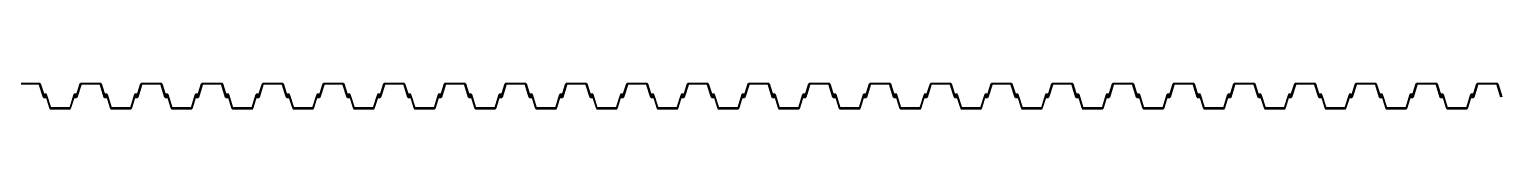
# Model space of a CAD drawing. Header units: millimetres. Extents: x -383953 to 676589, y -101685 to 196247.
# Drawn here: x 32394 to 51774, y 34960 to 35300 of the extents above; entities that cross this region are included whole.
import ezdxf

# ---------------------------------------------------------------- set-up
doc = ezdxf.new("R2010")
doc.units = ezdxf.units.MM
doc.layers.add('SHEET Pile', color=2, linetype='Continuous')

msp = doc.modelspace()

# ---------------------------------------------------------------- linework, layer by layer
at = {"layer": 'SHEET Pile'}
for points in [[(32277.5, 35300), (32522.5, 35300, -0.2992329), (32537.4, 35290.2), (32590.9, 35119, 0.2992329), (32593.6, 35117.2), (32601, 35117.2, 0.5393699), (32603.7, 35121.4), (32596.3, 35138.6, -0.5393699), (32599, 35142.8), (32606.4, 35142.8, -0.2992329), (32609.1, 35141), (32614.8, 35124.9, -0.5351003), (32601, 35104.5), (32593.6, 35104.5, -0.2992329), (32579.2, 35114)], [(32579, 35114.3), (32529, 35277.5, 0.2992329), (32514.1, 35287.2), (32285.9, 35287.2, 0.2992329)], [(33379, 35114.3), (33329, 35277.5, 0.2992329), (33314.1, 35287.2), (33085.9, 35287.2, 0.2992329), (33071, 35277.5), (33020.8, 35114, -0.2992329), (33006.4, 35104.5), (32999, 35104.5, -0.5351003), (32985.2, 35124.9), (32990.9, 35141, -0.2992329), (32993.6, 35142.8), (33001, 35142.8, -0.5393699), (33003.7, 35138.6), (32996.3, 35121.4, 0.5393699), (32999, 35117.2), (33006.4, 35117.2, 0.2992329), (33009.1, 35119), (33062.6, 35290.2, -0.2992329), (33077.5, 35300), (33322.5, 35300, -0.2992329), (33337.4, 35290.2), (33390.9, 35119, 0.2992329), (33393.6, 35117.2), (33401, 35117.2, 0.5393699), (33403.7, 35121.4), (33396.3, 35138.6, -0.5393699), (33399, 35142.8), (33406.4, 35142.8, -0.2992329), (33409.1, 35141), (33414.8, 35124.9, -0.5351003), (33401, 35104.5), (33393.6, 35104.5, -0.2992329), (33379.2, 35114)], [(34179, 35114.3), (34129, 35277.5, 0.2992329), (34114.1, 35287.2), (33885.9, 35287.2, 0.2992329), (33871, 35277.5), (33820.8, 35114, -0.2992329), (33806.4, 35104.5), (33799, 35104.5, -0.5351003), (33785.2, 35124.9), (33790.9, 35141, -0.2992329), (33793.6, 35142.8), (33801, 35142.8, -0.5393699), (33803.7, 35138.6), (33796.3, 35121.4, 0.5393699), (33799, 35117.2), (33806.4, 35117.2, 0.2992329), (33809.1, 35119), (33862.6, 35290.2, -0.2992329), (33877.5, 35300), (34122.5, 35300, -0.2992329), (34137.4, 35290.2), (34190.9, 35119, 0.2992329), (34193.6, 35117.2), (34201, 35117.2, 0.5393699), (34203.7, 35121.4), (34196.3, 35138.6, -0.5393699), (34199, 35142.8), (34206.4, 35142.8, -0.2992329), (34209.1, 35141), (34214.8, 35124.9, -0.5351003), (34201, 35104.5), (34193.6, 35104.5, -0.2992329), (34179.2, 35114)], [(34979, 35114.3), (34929, 35277.5, 0.2992329), (34914.1, 35287.2), (34685.9, 35287.2, 0.2992329), (34671, 35277.5), (34620.8, 35114, -0.2992329), (34606.4, 35104.5), (34599, 35104.5, -0.5351003), (34585.2, 35124.9), (34590.9, 35141, -0.2992329), (34593.6, 35142.8), (34601, 35142.8, -0.5393699), (34603.7, 35138.6), (34596.3, 35121.4, 0.5393699), (34599, 35117.2), (34606.4, 35117.2, 0.2992329), (34609.1, 35119), (34662.6, 35290.2, -0.2992329), (34677.5, 35300), (34922.5, 35300, -0.2992329), (34937.4, 35290.2), (34990.9, 35119, 0.2992329), (34993.6, 35117.2), (35001, 35117.2, 0.5393699), (35003.7, 35121.4), (34996.3, 35138.6, -0.5393699), (34999, 35142.8), (35006.4, 35142.8, -0.2992329), (35009.1, 35141), (35014.8, 35124.9, -0.5351003), (35001, 35104.5), (34993.6, 35104.5, -0.2992329), (34979.2, 35114)], [(35779, 35114.3), (35729, 35277.5, 0.2992329), (35714.1, 35287.2), (35485.9, 35287.2, 0.2992329), (35471, 35277.5), (35420.8, 35114, -0.2992329), (35406.4, 35104.5), (35399, 35104.5, -0.5351003), (35385.2, 35124.9), (35390.9, 35141, -0.2992329), (35393.6, 35142.8), (35401, 35142.8, -0.5393699), (35403.7, 35138.6), (35396.3, 35121.4, 0.5393699), (35399, 35117.2), (35406.4, 35117.2, 0.2992329), (35409.1, 35119), (35462.6, 35290.2, -0.2992329), (35477.5, 35300), (35722.5, 35300, -0.2992329), (35737.4, 35290.2), (35790.9, 35119, 0.2992329), (35793.6, 35117.2), (35801, 35117.2, 0.5393699), (35803.7, 35121.4), (35796.3, 35138.6, -0.5393699), (35799, 35142.8), (35806.4, 35142.8, -0.2992329), (35809.1, 35141), (35814.8, 35124.9, -0.5351003), (35801, 35104.5), (35793.6, 35104.5, -0.2992329), (35779.2, 35114)], [(36579, 35114.3), (36529, 35277.5, 0.2992329), (36514.1, 35287.2), (36285.9, 35287.2, 0.2992329), (36271, 35277.5), (36220.8, 35114, -0.2992329), (36206.4, 35104.5), (36199, 35104.5, -0.5351003), (36185.2, 35124.9), (36190.9, 35141, -0.2992329), (36193.6, 35142.8), (36201, 35142.8, -0.5393699), (36203.7, 35138.6), (36196.3, 35121.4, 0.5393699), (36199, 35117.2), (36206.4, 35117.2, 0.2992329), (36209.1, 35119), (36262.6, 35290.2, -0.2992329), (36277.5, 35300), (36522.5, 35300, -0.2992329), (36537.4, 35290.2), (36590.9, 35119, 0.2992329), (36593.6, 35117.2), (36601, 35117.2, 0.5393699), (36603.7, 35121.4), (36596.3, 35138.6, -0.5393699), (36599, 35142.8), (36606.4, 35142.8, -0.2992329), (36609.1, 35141), (36614.8, 35124.9, -0.5351003), (36601, 35104.5), (36593.6, 35104.5, -0.2992329), (36579.2, 35114)], [(37379, 35114.3), (37329, 35277.5, 0.2992329), (37314.1, 35287.2), (37085.9, 35287.2, 0.2992329), (37071, 35277.5), (37020.8, 35114, -0.2992329), (37006.4, 35104.5), (36999, 35104.5, -0.5351003), (36985.2, 35124.9), (36990.9, 35141, -0.2992329), (36993.6, 35142.8), (37001, 35142.8, -0.5393699), (37003.7, 35138.6), (36996.3, 35121.4, 0.5393699), (36999, 35117.2), (37006.4, 35117.2, 0.2992329), (37009.1, 35119), (37062.6, 35290.2, -0.2992329), (37077.5, 35300), (37322.5, 35300, -0.2992329), (37337.4, 35290.2), (37390.9, 35119, 0.2992329), (37393.6, 35117.2), (37401, 35117.2, 0.5393699), (37403.7, 35121.4), (37396.3, 35138.6, -0.5393699), (37399, 35142.8), (37406.4, 35142.8, -0.2992329), (37409.1, 35141), (37414.8, 35124.9, -0.5351003), (37401, 35104.5), (37393.6, 35104.5, -0.2992329), (37379.2, 35114)], [(38179, 35114.3), (38129, 35277.5, 0.2992329), (38114.1, 35287.2), (37885.9, 35287.2, 0.2992329), (37871, 35277.5), (37820.8, 35114, -0.2992329), (37806.4, 35104.5), (37799, 35104.5, -0.5351003), (37785.2, 35124.9), (37790.9, 35141, -0.2992329), (37793.6, 35142.8), (37801, 35142.8, -0.5393699), (37803.7, 35138.6), (37796.3, 35121.4, 0.5393699), (37799, 35117.2), (37806.4, 35117.2, 0.2992329), (37809.1, 35119), (37862.6, 35290.2, -0.2992329), (37877.5, 35300), (38122.5, 35300, -0.2992329), (38137.4, 35290.2), (38190.9, 35119, 0.2992329), (38193.6, 35117.2), (38201, 35117.2, 0.5393699), (38203.7, 35121.4), (38196.3, 35138.6, -0.5393699), (38199, 35142.8), (38206.4, 35142.8, -0.2992329), (38209.1, 35141), (38214.8, 35124.9, -0.5351003), (38201, 35104.5), (38193.6, 35104.5, -0.2992329), (38179.2, 35114)], [(38979, 35114.3), (38929, 35277.5, 0.2992329), (38914.1, 35287.2), (38685.9, 35287.2, 0.2992329), (38671, 35277.5), (38620.8, 35114, -0.2992329), (38606.4, 35104.5), (38599, 35104.5, -0.5351003), (38585.2, 35124.9), (38590.9, 35141, -0.2992329), (38593.6, 35142.8), (38601, 35142.8, -0.5393699), (38603.7, 35138.6), (38596.3, 35121.4, 0.5393699), (38599, 35117.2), (38606.4, 35117.2, 0.2992329), (38609.1, 35119), (38662.6, 35290.2, -0.2992329), (38677.5, 35300), (38922.5, 35300, -0.2992329), (38937.4, 35290.2), (38990.9, 35119, 0.2992329), (38993.6, 35117.2), (39001, 35117.2, 0.5393699), (39003.7, 35121.4), (38996.3, 35138.6, -0.5393699), (38999, 35142.8), (39006.4, 35142.8, -0.2992329), (39009.1, 35141), (39014.8, 35124.9, -0.5351003), (39001, 35104.5), (38993.6, 35104.5, -0.2992329), (38979.2, 35114)], [(39779, 35114.3), (39729, 35277.5, 0.2992329), (39714.1, 35287.2), (39485.9, 35287.2, 0.2992329), (39471, 35277.5), (39420.8, 35114, -0.2992329), (39406.4, 35104.5), (39399, 35104.5, -0.5351003), (39385.2, 35124.9), (39390.9, 35141, -0.2992329), (39393.6, 35142.8), (39401, 35142.8, -0.5393699), (39403.7, 35138.6), (39396.3, 35121.4, 0.5393699), (39399, 35117.2), (39406.4, 35117.2, 0.2992329), (39409.1, 35119), (39462.6, 35290.2, -0.2992329), (39477.5, 35300), (39722.5, 35300, -0.2992329), (39737.4, 35290.2), (39790.9, 35119, 0.2992329), (39793.6, 35117.2), (39801, 35117.2, 0.5393699), (39803.7, 35121.4), (39796.3, 35138.6, -0.5393699), (39799, 35142.8), (39806.4, 35142.8, -0.2992329), (39809.1, 35141), (39814.8, 35124.9, -0.5351003), (39801, 35104.5), (39793.6, 35104.5, -0.2992329), (39779.2, 35114)], [(40579, 35114.3), (40529, 35277.5, 0.2992329), (40514.1, 35287.2), (40285.9, 35287.2, 0.2992329), (40271, 35277.5), (40220.8, 35114, -0.2992329), (40206.4, 35104.5), (40199, 35104.5, -0.5351003), (40185.2, 35124.9), (40190.9, 35141, -0.2992329), (40193.6, 35142.8), (40201, 35142.8, -0.5393699), (40203.7, 35138.6), (40196.3, 35121.4, 0.5393699), (40199, 35117.2), (40206.4, 35117.2, 0.2992329), (40209.1, 35119), (40262.6, 35290.2, -0.2992329), (40277.5, 35300), (40522.5, 35300, -0.2992329), (40537.4, 35290.2), (40590.9, 35119, 0.2992329), (40593.6, 35117.2), (40601, 35117.2, 0.5393699), (40603.7, 35121.4), (40596.3, 35138.6, -0.5393699), (40599, 35142.8), (40606.4, 35142.8, -0.2992329), (40609.1, 35141), (40614.8, 35124.9, -0.5351003), (40601, 35104.5), (40593.6, 35104.5, -0.2992329), (40579.2, 35114)], [(41379, 35114.3), (41329, 35277.5, 0.2992329), (41314.1, 35287.2), (41085.9, 35287.2, 0.2992329), (41071, 35277.5), (41020.8, 35114, -0.2992329), (41006.4, 35104.5), (40999, 35104.5, -0.5351003), (40985.2, 35124.9), (40990.9, 35141, -0.2992329), (40993.6, 35142.8), (41001, 35142.8, -0.5393699), (41003.7, 35138.6), (40996.3, 35121.4, 0.5393699), (40999, 35117.2), (41006.4, 35117.2, 0.2992329), (41009.1, 35119), (41062.6, 35290.2, -0.2992329), (41077.5, 35300), (41322.5, 35300, -0.2992329), (41337.4, 35290.2), (41390.9, 35119, 0.2992329), (41393.6, 35117.2), (41401, 35117.2, 0.5393699), (41403.7, 35121.4), (41396.3, 35138.6, -0.5393699), (41399, 35142.8), (41406.4, 35142.8, -0.2992329), (41409.1, 35141), (41414.8, 35124.9, -0.5351003), (41401, 35104.5), (41393.6, 35104.5, -0.2992329), (41379.2, 35114)], [(42179, 35114.3), (42129, 35277.5, 0.2992329), (42114.1, 35287.2), (41885.9, 35287.2, 0.2992329), (41871, 35277.5), (41820.8, 35114, -0.2992329), (41806.4, 35104.5), (41799, 35104.5, -0.5351003), (41785.2, 35124.9), (41790.9, 35141, -0.2992329), (41793.6, 35142.8), (41801, 35142.8, -0.5393699), (41803.7, 35138.6), (41796.3, 35121.4, 0.5393699), (41799, 35117.2), (41806.4, 35117.2, 0.2992329), (41809.1, 35119), (41862.6, 35290.2, -0.2992329), (41877.5, 35300), (42122.5, 35300, -0.2992329), (42137.4, 35290.2), (42190.9, 35119, 0.2992329), (42193.6, 35117.2), (42201, 35117.2, 0.5393699), (42203.7, 35121.4), (42196.3, 35138.6, -0.5393699), (42199, 35142.8), (42206.4, 35142.8, -0.2992329), (42209.1, 35141), (42214.8, 35124.9, -0.5351003), (42201, 35104.5), (42193.6, 35104.5, -0.2992329), (42179.2, 35114)], [(42979, 35114.3), (42929, 35277.5, 0.2992329), (42914.1, 35287.2), (42685.9, 35287.2, 0.2992329), (42671, 35277.5), (42620.8, 35114, -0.2992329), (42606.4, 35104.5), (42599, 35104.5, -0.5351003), (42585.2, 35124.9), (42590.9, 35141, -0.2992329), (42593.6, 35142.8), (42601, 35142.8, -0.5393699), (42603.7, 35138.6), (42596.3, 35121.4, 0.5393699), (42599, 35117.2), (42606.4, 35117.2, 0.2992329), (42609.1, 35119), (42662.6, 35290.2, -0.2992329), (42677.5, 35300), (42922.5, 35300, -0.2992329), (42937.4, 35290.2), (42990.9, 35119, 0.2992329), (42993.6, 35117.2), (43001, 35117.2, 0.5393699), (43003.7, 35121.4), (42996.3, 35138.6, -0.5393699), (42999, 35142.8), (43006.4, 35142.8, -0.2992329), (43009.1, 35141), (43014.8, 35124.9, -0.5351003), (43001, 35104.5), (42993.6, 35104.5, -0.2992329), (42979.2, 35114)], [(43779, 35114.3), (43729, 35277.5, 0.2992329), (43714.1, 35287.2), (43485.9, 35287.2, 0.2992329), (43471, 35277.5), (43420.8, 35114, -0.2992329), (43406.4, 35104.5), (43399, 35104.5, -0.5351003), (43385.2, 35124.9), (43390.9, 35141, -0.2992329), (43393.6, 35142.8), (43401, 35142.8, -0.5393699), (43403.7, 35138.6), (43396.3, 35121.4, 0.5393699), (43399, 35117.2), (43406.4, 35117.2, 0.2992329), (43409.1, 35119), (43462.6, 35290.2, -0.2992329), (43477.5, 35300), (43722.5, 35300, -0.2992329), (43737.4, 35290.2), (43790.9, 35119, 0.2992329), (43793.6, 35117.2), (43801, 35117.2, 0.5393699), (43803.7, 35121.4), (43796.3, 35138.6, -0.5393699), (43799, 35142.8), (43806.4, 35142.8, -0.2992329), (43809.1, 35141), (43814.8, 35124.9, -0.5351003), (43801, 35104.5), (43793.6, 35104.5, -0.2992329), (43779.2, 35114)], [(44579, 35114.3), (44529, 35277.5, 0.2992329), (44514.1, 35287.2), (44285.9, 35287.2, 0.2992329), (44271, 35277.5), (44220.8, 35114, -0.2992329), (44206.4, 35104.5), (44199, 35104.5, -0.5351003), (44185.2, 35124.9), (44190.9, 35141, -0.2992329), (44193.6, 35142.8), (44201, 35142.8, -0.5393699), (44203.7, 35138.6), (44196.3, 35121.4, 0.5393699), (44199, 35117.2), (44206.4, 35117.2, 0.2992329), (44209.1, 35119), (44262.6, 35290.2, -0.2992329), (44277.5, 35300), (44522.5, 35300, -0.2992329), (44537.4, 35290.2), (44590.9, 35119, 0.2992329), (44593.6, 35117.2), (44601, 35117.2, 0.5393699), (44603.7, 35121.4), (44596.3, 35138.6, -0.5393699), (44599, 35142.8), (44606.4, 35142.8, -0.2992329), (44609.1, 35141), (44614.8, 35124.9, -0.5351003), (44601, 35104.5), (44593.6, 35104.5, -0.2992329), (44579.2, 35114)], [(45379, 35114.3), (45329, 35277.5, 0.2992329), (45314.1, 35287.2), (45085.9, 35287.2, 0.2992329), (45071, 35277.5), (45020.8, 35114, -0.2992329), (45006.4, 35104.5), (44999, 35104.5, -0.5351003), (44985.2, 35124.9), (44990.9, 35141, -0.2992329), (44993.6, 35142.8), (45001, 35142.8, -0.5393699), (45003.7, 35138.6), (44996.3, 35121.4, 0.5393699), (44999, 35117.2), (45006.4, 35117.2, 0.2992329), (45009.1, 35119), (45062.6, 35290.2, -0.2992329), (45077.5, 35300), (45322.5, 35300, -0.2992329), (45337.4, 35290.2), (45390.9, 35119, 0.2992329), (45393.6, 35117.2), (45401, 35117.2, 0.5393699), (45403.7, 35121.4), (45396.3, 35138.6, -0.5393699), (45399, 35142.8), (45406.4, 35142.8, -0.2992329), (45409.1, 35141), (45414.8, 35124.9, -0.5351003), (45401, 35104.5), (45393.6, 35104.5, -0.2992329), (45379.2, 35114)], [(46179, 35114.3), (46129, 35277.5, 0.2992329), (46114.1, 35287.2), (45885.9, 35287.2, 0.2992329), (45871, 35277.5), (45820.8, 35114, -0.2992329), (45806.4, 35104.5), (45799, 35104.5, -0.5351003), (45785.2, 35124.9), (45790.9, 35141, -0.2992329), (45793.6, 35142.8), (45801, 35142.8, -0.5393699), (45803.7, 35138.6), (45796.3, 35121.4, 0.5393699), (45799, 35117.2), (45806.4, 35117.2, 0.2992329), (45809.1, 35119), (45862.6, 35290.2, -0.2992329), (45877.5, 35300), (46122.5, 35300, -0.2992329), (46137.4, 35290.2), (46190.9, 35119, 0.2992329), (46193.6, 35117.2), (46201, 35117.2, 0.5393699), (46203.7, 35121.4), (46196.3, 35138.6, -0.5393699), (46199, 35142.8), (46206.4, 35142.8, -0.2992329), (46209.1, 35141), (46214.8, 35124.9, -0.5351003), (46201, 35104.5), (46193.6, 35104.5, -0.2992329), (46179.2, 35114)], [(46979, 35114.3), (46929, 35277.5, 0.2992329), (46914.1, 35287.2), (46685.9, 35287.2, 0.2992329), (46671, 35277.5), (46620.8, 35114, -0.2992329), (46606.4, 35104.5), (46599, 35104.5, -0.5351003), (46585.2, 35124.9), (46590.9, 35141, -0.2992329), (46593.6, 35142.8), (46601, 35142.8, -0.5393699), (46603.7, 35138.6), (46596.3, 35121.4, 0.5393699), (46599, 35117.2), (46606.4, 35117.2, 0.2992329), (46609.1, 35119), (46662.6, 35290.2, -0.2992329), (46677.5, 35300), (46922.5, 35300, -0.2992329), (46937.4, 35290.2), (46990.9, 35119, 0.2992329), (46993.6, 35117.2), (47001, 35117.2, 0.5393699), (47003.7, 35121.4), (46996.3, 35138.6, -0.5393699), (46999, 35142.8), (47006.4, 35142.8, -0.2992329), (47009.1, 35141), (47014.8, 35124.9, -0.5351003), (47001, 35104.5), (46993.6, 35104.5, -0.2992329), (46979.2, 35114)], [(47779, 35114.3), (47729, 35277.5, 0.2992329), (47714.1, 35287.2), (47485.9, 35287.2, 0.2992329), (47471, 35277.5), (47420.8, 35114, -0.2992329), (47406.4, 35104.5), (47399, 35104.5, -0.5351003), (47385.2, 35124.9), (47390.9, 35141, -0.2992329), (47393.6, 35142.8), (47401, 35142.8, -0.5393699), (47403.7, 35138.6), (47396.3, 35121.4, 0.5393699), (47399, 35117.2), (47406.4, 35117.2, 0.2992329), (47409.1, 35119), (47462.6, 35290.2, -0.2992329), (47477.5, 35300), (47722.5, 35300, -0.2992329), (47737.4, 35290.2), (47790.9, 35119, 0.2992329), (47793.6, 35117.2), (47801, 35117.2, 0.5393699), (47803.7, 35121.4), (47796.3, 35138.6, -0.5393699), (47799, 35142.8), (47806.4, 35142.8, -0.2992329), (47809.1, 35141), (47814.8, 35124.9, -0.5351003), (47801, 35104.5), (47793.6, 35104.5, -0.2992329), (47779.2, 35114)], [(48579, 35114.3), (48529, 35277.5, 0.2992329), (48514.1, 35287.2), (48285.9, 35287.2, 0.2992329), (48271, 35277.5), (48220.8, 35114, -0.2992329), (48206.4, 35104.5), (48199, 35104.5, -0.5351003), (48185.2, 35124.9), (48190.9, 35141, -0.2992329), (48193.6, 35142.8), (48201, 35142.8, -0.5393699), (48203.7, 35138.6), (48196.3, 35121.4, 0.5393699), (48199, 35117.2), (48206.4, 35117.2, 0.2992329), (48209.1, 35119), (48262.6, 35290.2, -0.2992329), (48277.5, 35300), (48522.5, 35300, -0.2992329), (48537.4, 35290.2), (48590.9, 35119, 0.2992329), (48593.6, 35117.2), (48601, 35117.2, 0.5393699), (48603.7, 35121.4), (48596.3, 35138.6, -0.5393699), (48599, 35142.8), (48606.4, 35142.8, -0.2992329), (48609.1, 35141), (48614.8, 35124.9, -0.5351003), (48601, 35104.5), (48593.6, 35104.5, -0.2992329), (48579.2, 35114)], [(49379, 35114.3), (49329, 35277.5, 0.2992329), (49314.1, 35287.2), (49085.9, 35287.2, 0.2992329), (49071, 35277.5), (49020.8, 35114, -0.2992329), (49006.4, 35104.5), (48999, 35104.5, -0.5351003), (48985.2, 35124.9), (48990.9, 35141, -0.2992329), (48993.6, 35142.8), (49001, 35142.8, -0.5393699), (49003.7, 35138.6), (48996.3, 35121.4, 0.5393699), (48999, 35117.2), (49006.4, 35117.2, 0.2992329), (49009.1, 35119), (49062.6, 35290.2, -0.2992329), (49077.5, 35300), (49322.5, 35300, -0.2992329), (49337.4, 35290.2), (49390.9, 35119, 0.2992329), (49393.6, 35117.2), (49401, 35117.2, 0.5393699), (49403.7, 35121.4), (49396.3, 35138.6, -0.5393699), (49399, 35142.8), (49406.4, 35142.8, -0.2992329), (49409.1, 35141), (49414.8, 35124.9, -0.5351003), (49401, 35104.5), (49393.6, 35104.5, -0.2992329), (49379.2, 35114)], [(50179, 35114.3), (50129, 35277.5, 0.2992329), (50114.1, 35287.2), (49885.9, 35287.2, 0.2992329), (49871, 35277.5), (49820.8, 35114, -0.2992329), (49806.4, 35104.5), (49799, 35104.5, -0.5351003), (49785.2, 35124.9), (49790.9, 35141, -0.2992329), (49793.6, 35142.8), (49801, 35142.8, -0.5393699), (49803.7, 35138.6), (49796.3, 35121.4, 0.5393699), (49799, 35117.2), (49806.4, 35117.2, 0.2992329), (49809.1, 35119), (49862.6, 35290.2, -0.2992329), (49877.5, 35300), (50122.5, 35300, -0.2992329), (50137.4, 35290.2), (50190.9, 35119, 0.2992329), (50193.6, 35117.2), (50201, 35117.2, 0.5393699), (50203.7, 35121.4), (50196.3, 35138.6, -0.5393699), (50199, 35142.8), (50206.4, 35142.8, -0.2992329), (50209.1, 35141), (50214.8, 35124.9, -0.5351003), (50201, 35104.5), (50193.6, 35104.5, -0.2992329), (50179.2, 35114)], [(50979, 35114.3), (50929, 35277.5, 0.2992329), (50914.1, 35287.2), (50685.9, 35287.2, 0.2992329), (50671, 35277.5), (50620.8, 35114, -0.2992329), (50606.4, 35104.5), (50599, 35104.5, -0.5351003), (50585.2, 35124.9), (50590.9, 35141, -0.2992329), (50593.6, 35142.8), (50601, 35142.8, -0.5393699), (50603.7, 35138.6), (50596.3, 35121.4, 0.5393699), (50599, 35117.2), (50606.4, 35117.2, 0.2992329), (50609.1, 35119), (50662.6, 35290.2, -0.2992329), (50677.5, 35300), (50922.5, 35300, -0.2992329), (50937.4, 35290.2), (50990.9, 35119, 0.2992329), (50993.6, 35117.2), (51001, 35117.2, 0.5393699), (51003.7, 35121.4), (50996.3, 35138.6, -0.5393699), (50999, 35142.8), (51006.4, 35142.8, -0.2992329), (51009.1, 35141), (51014.8, 35124.9, -0.5351003), (51001, 35104.5), (50993.6, 35104.5, -0.2992329), (50979.2, 35114)], [(51779, 35114.3), (51729, 35277.5, 0.2992329), (51714.1, 35287.2), (51485.9, 35287.2, 0.2992329), (51471, 35277.5), (51420.8, 35114, -0.2992329), (51406.4, 35104.5), (51399, 35104.5, -0.5351003), (51385.2, 35124.9), (51390.9, 35141, -0.2992329), (51393.6, 35142.8), (51401, 35142.8, -0.5393699), (51403.7, 35138.6), (51396.3, 35121.4, 0.5393699), (51399, 35117.2), (51406.4, 35117.2, 0.2992329), (51409.1, 35119), (51462.6, 35290.2, -0.2992329), (51477.5, 35300), (51722.5, 35300, -0.2992329), (51737.4, 35290.2), (51790.9, 35119, 0.2992329)], [(32979, 35145.7), (32929, 34982.5, -0.2992329), (32914.1, 34972.8), (32685.9, 34972.8, -0.2992329), (32671, 34982.5), (32620.8, 35146, 0.2992329), (32606.4, 35155.5), (32599, 35155.5, 0.5351003), (32585.2, 35135.1), (32590.9, 35119, 0.2992329), (32593.6, 35117.2), (32601, 35117.2, 0.5393699), (32603.7, 35121.4), (32596.3, 35138.6, -0.5393699), (32599, 35142.8), (32606.4, 35142.8, -0.2992329), (32609.1, 35141), (32662.6, 34969.8, 0.2992329), (32677.5, 34960), (32922.5, 34960, 0.2992329), (32937.4, 34969.8), (32990.9, 35141, -0.2992329), (32993.6, 35142.8), (33001, 35142.8, -0.5393699), (33003.7, 35138.6), (32996.3, 35121.4, 0.5393699), (32999, 35117.2), (33006.4, 35117.2, 0.2992329), (33009.1, 35119), (33014.8, 35135.1, 0.5351003), (33001, 35155.5), (32993.6, 35155.5, 0.2992329), (32979.2, 35146)], [(33779, 35145.7), (33729, 34982.5, -0.2992329), (33714.1, 34972.8), (33485.9, 34972.8, -0.2992329), (33471, 34982.5), (33420.8, 35146, 0.2992329), (33406.4, 35155.5), (33399, 35155.5, 0.5351003), (33385.2, 35135.1), (33390.9, 35119, 0.2992329), (33393.6, 35117.2), (33401, 35117.2, 0.5393699), (33403.7, 35121.4), (33396.3, 35138.6, -0.5393699), (33399, 35142.8), (33406.4, 35142.8, -0.2992329), (33409.1, 35141), (33462.6, 34969.8, 0.2992329), (33477.5, 34960), (33722.5, 34960, 0.2992329), (33737.4, 34969.8), (33790.9, 35141, -0.2992329), (33793.6, 35142.8), (33801, 35142.8, -0.5393699), (33803.7, 35138.6), (33796.3, 35121.4, 0.5393699), (33799, 35117.2), (33806.4, 35117.2, 0.2992329), (33809.1, 35119), (33814.8, 35135.1, 0.5351003), (33801, 35155.5), (33793.6, 35155.5, 0.2992329), (33779.2, 35146)], [(34579, 35145.7), (34529, 34982.5, -0.2992329), (34514.1, 34972.8), (34285.9, 34972.8, -0.2992329), (34271, 34982.5), (34220.8, 35146, 0.2992329), (34206.4, 35155.5), (34199, 35155.5, 0.5351003), (34185.2, 35135.1), (34190.9, 35119, 0.2992329), (34193.6, 35117.2), (34201, 35117.2, 0.5393699), (34203.7, 35121.4), (34196.3, 35138.6, -0.5393699), (34199, 35142.8), (34206.4, 35142.8, -0.2992329), (34209.1, 35141), (34262.6, 34969.8, 0.2992329), (34277.5, 34960), (34522.5, 34960, 0.2992329), (34537.4, 34969.8), (34590.9, 35141, -0.2992329), (34593.6, 35142.8), (34601, 35142.8, -0.5393699), (34603.7, 35138.6), (34596.3, 35121.4, 0.5393699), (34599, 35117.2), (34606.4, 35117.2, 0.2992329), (34609.1, 35119), (34614.8, 35135.1, 0.5351003), (34601, 35155.5), (34593.6, 35155.5, 0.2992329), (34579.2, 35146)], [(35379, 35145.7), (35329, 34982.5, -0.2992329), (35314.1, 34972.8), (35085.9, 34972.8, -0.2992329), (35071, 34982.5), (35020.8, 35146, 0.2992329), (35006.4, 35155.5), (34999, 35155.5, 0.5351003), (34985.2, 35135.1), (34990.9, 35119, 0.2992329), (34993.6, 35117.2), (35001, 35117.2, 0.5393699), (35003.7, 35121.4), (34996.3, 35138.6, -0.5393699), (34999, 35142.8), (35006.4, 35142.8, -0.2992329), (35009.1, 35141), (35062.6, 34969.8, 0.2992329), (35077.5, 34960), (35322.5, 34960, 0.2992329), (35337.4, 34969.8), (35390.9, 35141, -0.2992329), (35393.6, 35142.8), (35401, 35142.8, -0.5393699), (35403.7, 35138.6), (35396.3, 35121.4, 0.5393699), (35399, 35117.2), (35406.4, 35117.2, 0.2992329), (35409.1, 35119), (35414.8, 35135.1, 0.5351003), (35401, 35155.5), (35393.6, 35155.5, 0.2992329), (35379.2, 35146)], [(36179, 35145.7), (36129, 34982.5, -0.2992329), (36114.1, 34972.8), (35885.9, 34972.8, -0.2992329), (35871, 34982.5), (35820.8, 35146, 0.2992329), (35806.4, 35155.5), (35799, 35155.5, 0.5351003), (35785.2, 35135.1), (35790.9, 35119, 0.2992329), (35793.6, 35117.2), (35801, 35117.2, 0.5393699), (35803.7, 35121.4), (35796.3, 35138.6, -0.5393699), (35799, 35142.8), (35806.4, 35142.8, -0.2992329), (35809.1, 35141), (35862.6, 34969.8, 0.2992329), (35877.5, 34960), (36122.5, 34960, 0.2992329), (36137.4, 34969.8), (36190.9, 35141, -0.2992329), (36193.6, 35142.8), (36201, 35142.8, -0.5393699), (36203.7, 35138.6), (36196.3, 35121.4, 0.5393699), (36199, 35117.2), (36206.4, 35117.2, 0.2992329), (36209.1, 35119), (36214.8, 35135.1, 0.5351003), (36201, 35155.5), (36193.6, 35155.5, 0.2992329), (36179.2, 35146)], [(36979, 35145.7), (36929, 34982.5, -0.2992329), (36914.1, 34972.8), (36685.9, 34972.8, -0.2992329), (36671, 34982.5), (36620.8, 35146, 0.2992329), (36606.4, 35155.5), (36599, 35155.5, 0.5351003), (36585.2, 35135.1), (36590.9, 35119, 0.2992329), (36593.6, 35117.2), (36601, 35117.2, 0.5393699), (36603.7, 35121.4), (36596.3, 35138.6, -0.5393699), (36599, 35142.8), (36606.4, 35142.8, -0.2992329), (36609.1, 35141), (36662.6, 34969.8, 0.2992329), (36677.5, 34960), (36922.5, 34960, 0.2992329), (36937.4, 34969.8), (36990.9, 35141, -0.2992329), (36993.6, 35142.8), (37001, 35142.8, -0.5393699), (37003.7, 35138.6), (36996.3, 35121.4, 0.5393699), (36999, 35117.2), (37006.4, 35117.2, 0.2992329), (37009.1, 35119), (37014.8, 35135.1, 0.5351003), (37001, 35155.5), (36993.6, 35155.5, 0.2992329), (36979.2, 35146)], [(37779, 35145.7), (37729, 34982.5, -0.2992329), (37714.1, 34972.8), (37485.9, 34972.8, -0.2992329), (37471, 34982.5), (37420.8, 35146, 0.2992329), (37406.4, 35155.5), (37399, 35155.5, 0.5351003), (37385.2, 35135.1), (37390.9, 35119, 0.2992329), (37393.6, 35117.2), (37401, 35117.2, 0.5393699), (37403.7, 35121.4), (37396.3, 35138.6, -0.5393699), (37399, 35142.8), (37406.4, 35142.8, -0.2992329), (37409.1, 35141), (37462.6, 34969.8, 0.2992329), (37477.5, 34960), (37722.5, 34960, 0.2992329), (37737.4, 34969.8), (37790.9, 35141, -0.2992329), (37793.6, 35142.8), (37801, 35142.8, -0.5393699), (37803.7, 35138.6), (37796.3, 35121.4, 0.5393699), (37799, 35117.2), (37806.4, 35117.2, 0.2992329), (37809.1, 35119), (37814.8, 35135.1, 0.5351003), (37801, 35155.5), (37793.6, 35155.5, 0.2992329), (37779.2, 35146)], [(38579, 35145.7), (38529, 34982.5, -0.2992329), (38514.1, 34972.8), (38285.9, 34972.8, -0.2992329), (38271, 34982.5), (38220.8, 35146, 0.2992329), (38206.4, 35155.5), (38199, 35155.5, 0.5351003), (38185.2, 35135.1), (38190.9, 35119, 0.2992329), (38193.6, 35117.2), (38201, 35117.2, 0.5393699), (38203.7, 35121.4), (38196.3, 35138.6, -0.5393699), (38199, 35142.8), (38206.4, 35142.8, -0.2992329), (38209.1, 35141), (38262.6, 34969.8, 0.2992329), (38277.5, 34960), (38522.5, 34960, 0.2992329), (38537.4, 34969.8), (38590.9, 35141, -0.2992329), (38593.6, 35142.8), (38601, 35142.8, -0.5393699), (38603.7, 35138.6), (38596.3, 35121.4, 0.5393699), (38599, 35117.2), (38606.4, 35117.2, 0.2992329), (38609.1, 35119), (38614.8, 35135.1, 0.5351003), (38601, 35155.5), (38593.6, 35155.5, 0.2992329), (38579.2, 35146)], [(39379, 35145.7), (39329, 34982.5, -0.2992329), (39314.1, 34972.8), (39085.9, 34972.8, -0.2992329), (39071, 34982.5), (39020.8, 35146, 0.2992329), (39006.4, 35155.5), (38999, 35155.5, 0.5351003), (38985.2, 35135.1), (38990.9, 35119, 0.2992329), (38993.6, 35117.2), (39001, 35117.2, 0.5393699), (39003.7, 35121.4), (38996.3, 35138.6, -0.5393699), (38999, 35142.8), (39006.4, 35142.8, -0.2992329), (39009.1, 35141), (39062.6, 34969.8, 0.2992329), (39077.5, 34960), (39322.5, 34960, 0.2992329), (39337.4, 34969.8), (39390.9, 35141, -0.2992329), (39393.6, 35142.8), (39401, 35142.8, -0.5393699), (39403.7, 35138.6), (39396.3, 35121.4, 0.5393699), (39399, 35117.2), (39406.4, 35117.2, 0.2992329), (39409.1, 35119), (39414.8, 35135.1, 0.5351003), (39401, 35155.5), (39393.6, 35155.5, 0.2992329), (39379.2, 35146)], [(40179, 35145.7), (40129, 34982.5, -0.2992329), (40114.1, 34972.8), (39885.9, 34972.8, -0.2992329), (39871, 34982.5), (39820.8, 35146, 0.2992329), (39806.4, 35155.5), (39799, 35155.5, 0.5351003), (39785.2, 35135.1), (39790.9, 35119, 0.2992329), (39793.6, 35117.2), (39801, 35117.2, 0.5393699), (39803.7, 35121.4), (39796.3, 35138.6, -0.5393699), (39799, 35142.8), (39806.4, 35142.8, -0.2992329), (39809.1, 35141), (39862.6, 34969.8, 0.2992329), (39877.5, 34960), (40122.5, 34960, 0.2992329), (40137.4, 34969.8), (40190.9, 35141, -0.2992329), (40193.6, 35142.8), (40201, 35142.8, -0.5393699), (40203.7, 35138.6), (40196.3, 35121.4, 0.5393699), (40199, 35117.2), (40206.4, 35117.2, 0.2992329), (40209.1, 35119), (40214.8, 35135.1, 0.5351003), (40201, 35155.5), (40193.6, 35155.5, 0.2992329), (40179.2, 35146)], [(40979, 35145.7), (40929, 34982.5, -0.2992329), (40914.1, 34972.8), (40685.9, 34972.8, -0.2992329), (40671, 34982.5), (40620.8, 35146, 0.2992329), (40606.4, 35155.5), (40599, 35155.5, 0.5351003), (40585.2, 35135.1), (40590.9, 35119, 0.2992329), (40593.6, 35117.2), (40601, 35117.2, 0.5393699), (40603.7, 35121.4), (40596.3, 35138.6, -0.5393699), (40599, 35142.8), (40606.4, 35142.8, -0.2992329), (40609.1, 35141), (40662.6, 34969.8, 0.2992329), (40677.5, 34960), (40922.5, 34960, 0.2992329), (40937.4, 34969.8), (40990.9, 35141, -0.2992329), (40993.6, 35142.8), (41001, 35142.8, -0.5393699), (41003.7, 35138.6), (40996.3, 35121.4, 0.5393699), (40999, 35117.2), (41006.4, 35117.2, 0.2992329), (41009.1, 35119), (41014.8, 35135.1, 0.5351003), (41001, 35155.5), (40993.6, 35155.5, 0.2992329), (40979.2, 35146)], [(41779, 35145.7), (41729, 34982.5, -0.2992329), (41714.1, 34972.8), (41485.9, 34972.8, -0.2992329), (41471, 34982.5), (41420.8, 35146, 0.2992329), (41406.4, 35155.5), (41399, 35155.5, 0.5351003), (41385.2, 35135.1), (41390.9, 35119, 0.2992329), (41393.6, 35117.2), (41401, 35117.2, 0.5393699), (41403.7, 35121.4), (41396.3, 35138.6, -0.5393699), (41399, 35142.8), (41406.4, 35142.8, -0.2992329), (41409.1, 35141), (41462.6, 34969.8, 0.2992329), (41477.5, 34960), (41722.5, 34960, 0.2992329), (41737.4, 34969.8), (41790.9, 35141, -0.2992329), (41793.6, 35142.8), (41801, 35142.8, -0.5393699), (41803.7, 35138.6), (41796.3, 35121.4, 0.5393699), (41799, 35117.2), (41806.4, 35117.2, 0.2992329), (41809.1, 35119), (41814.8, 35135.1, 0.5351003), (41801, 35155.5), (41793.6, 35155.5, 0.2992329), (41779.2, 35146)], [(42579, 35145.7), (42529, 34982.5, -0.2992329), (42514.1, 34972.8), (42285.9, 34972.8, -0.2992329), (42271, 34982.5), (42220.8, 35146, 0.2992329), (42206.4, 35155.5), (42199, 35155.5, 0.5351003), (42185.2, 35135.1), (42190.9, 35119, 0.2992329), (42193.6, 35117.2), (42201, 35117.2, 0.5393699), (42203.7, 35121.4), (42196.3, 35138.6, -0.5393699), (42199, 35142.8), (42206.4, 35142.8, -0.2992329), (42209.1, 35141), (42262.6, 34969.8, 0.2992329), (42277.5, 34960), (42522.5, 34960, 0.2992329), (42537.4, 34969.8), (42590.9, 35141, -0.2992329), (42593.6, 35142.8), (42601, 35142.8, -0.5393699), (42603.7, 35138.6), (42596.3, 35121.4, 0.5393699), (42599, 35117.2), (42606.4, 35117.2, 0.2992329), (42609.1, 35119), (42614.8, 35135.1, 0.5351003), (42601, 35155.5), (42593.6, 35155.5, 0.2992329), (42579.2, 35146)], [(43379, 35145.7), (43329, 34982.5, -0.2992329), (43314.1, 34972.8), (43085.9, 34972.8, -0.2992329), (43071, 34982.5), (43020.8, 35146, 0.2992329), (43006.4, 35155.5), (42999, 35155.5, 0.5351003), (42985.2, 35135.1), (42990.9, 35119, 0.2992329), (42993.6, 35117.2), (43001, 35117.2, 0.5393699), (43003.7, 35121.4), (42996.3, 35138.6, -0.5393699), (42999, 35142.8), (43006.4, 35142.8, -0.2992329), (43009.1, 35141), (43062.6, 34969.8, 0.2992329), (43077.5, 34960), (43322.5, 34960, 0.2992329), (43337.4, 34969.8), (43390.9, 35141, -0.2992329), (43393.6, 35142.8), (43401, 35142.8, -0.5393699), (43403.7, 35138.6), (43396.3, 35121.4, 0.5393699), (43399, 35117.2), (43406.4, 35117.2, 0.2992329), (43409.1, 35119), (43414.8, 35135.1, 0.5351003), (43401, 35155.5), (43393.6, 35155.5, 0.2992329), (43379.2, 35146)], [(44179, 35145.7), (44129, 34982.5, -0.2992329), (44114.1, 34972.8), (43885.9, 34972.8, -0.2992329), (43871, 34982.5), (43820.8, 35146, 0.2992329), (43806.4, 35155.5), (43799, 35155.5, 0.5351003), (43785.2, 35135.1), (43790.9, 35119, 0.2992329), (43793.6, 35117.2), (43801, 35117.2, 0.5393699), (43803.7, 35121.4), (43796.3, 35138.6, -0.5393699), (43799, 35142.8), (43806.4, 35142.8, -0.2992329), (43809.1, 35141), (43862.6, 34969.8, 0.2992329), (43877.5, 34960), (44122.5, 34960, 0.2992329), (44137.4, 34969.8), (44190.9, 35141, -0.2992329), (44193.6, 35142.8), (44201, 35142.8, -0.5393699), (44203.7, 35138.6), (44196.3, 35121.4, 0.5393699), (44199, 35117.2), (44206.4, 35117.2, 0.2992329), (44209.1, 35119), (44214.8, 35135.1, 0.5351003), (44201, 35155.5), (44193.6, 35155.5, 0.2992329), (44179.2, 35146)], [(44979, 35145.7), (44929, 34982.5, -0.2992329), (44914.1, 34972.8), (44685.9, 34972.8, -0.2992329), (44671, 34982.5), (44620.8, 35146, 0.2992329), (44606.4, 35155.5), (44599, 35155.5, 0.5351003), (44585.2, 35135.1), (44590.9, 35119, 0.2992329), (44593.6, 35117.2), (44601, 35117.2, 0.5393699), (44603.7, 35121.4), (44596.3, 35138.6, -0.5393699), (44599, 35142.8), (44606.4, 35142.8, -0.2992329), (44609.1, 35141), (44662.6, 34969.8, 0.2992329), (44677.5, 34960), (44922.5, 34960, 0.2992329), (44937.4, 34969.8), (44990.9, 35141, -0.2992329), (44993.6, 35142.8), (45001, 35142.8, -0.5393699), (45003.7, 35138.6), (44996.3, 35121.4, 0.5393699), (44999, 35117.2), (45006.4, 35117.2, 0.2992329), (45009.1, 35119), (45014.8, 35135.1, 0.5351003), (45001, 35155.5), (44993.6, 35155.5, 0.2992329), (44979.2, 35146)], [(45779, 35145.7), (45729, 34982.5, -0.2992329), (45714.1, 34972.8), (45485.9, 34972.8, -0.2992329), (45471, 34982.5), (45420.8, 35146, 0.2992329), (45406.4, 35155.5), (45399, 35155.5, 0.5351003), (45385.2, 35135.1), (45390.9, 35119, 0.2992329), (45393.6, 35117.2), (45401, 35117.2, 0.5393699), (45403.7, 35121.4), (45396.3, 35138.6, -0.5393699), (45399, 35142.8), (45406.4, 35142.8, -0.2992329), (45409.1, 35141), (45462.6, 34969.8, 0.2992329), (45477.5, 34960), (45722.5, 34960, 0.2992329), (45737.4, 34969.8), (45790.9, 35141, -0.2992329), (45793.6, 35142.8), (45801, 35142.8, -0.5393699), (45803.7, 35138.6), (45796.3, 35121.4, 0.5393699), (45799, 35117.2), (45806.4, 35117.2, 0.2992329), (45809.1, 35119), (45814.8, 35135.1, 0.5351003), (45801, 35155.5), (45793.6, 35155.5, 0.2992329), (45779.2, 35146)], [(46579, 35145.7), (46529, 34982.5, -0.2992329), (46514.1, 34972.8), (46285.9, 34972.8, -0.2992329), (46271, 34982.5), (46220.8, 35146, 0.2992329), (46206.4, 35155.5), (46199, 35155.5, 0.5351003), (46185.2, 35135.1), (46190.9, 35119, 0.2992329), (46193.6, 35117.2), (46201, 35117.2, 0.5393699), (46203.7, 35121.4), (46196.3, 35138.6, -0.5393699), (46199, 35142.8), (46206.4, 35142.8, -0.2992329), (46209.1, 35141), (46262.6, 34969.8, 0.2992329), (46277.5, 34960), (46522.5, 34960, 0.2992329), (46537.4, 34969.8), (46590.9, 35141, -0.2992329), (46593.6, 35142.8), (46601, 35142.8, -0.5393699), (46603.7, 35138.6), (46596.3, 35121.4, 0.5393699), (46599, 35117.2), (46606.4, 35117.2, 0.2992329), (46609.1, 35119), (46614.8, 35135.1, 0.5351003), (46601, 35155.5), (46593.6, 35155.5, 0.2992329), (46579.2, 35146)], [(47379, 35145.7), (47329, 34982.5, -0.2992329), (47314.1, 34972.8), (47085.9, 34972.8, -0.2992329), (47071, 34982.5), (47020.8, 35146, 0.2992329), (47006.4, 35155.5), (46999, 35155.5, 0.5351003), (46985.2, 35135.1), (46990.9, 35119, 0.2992329), (46993.6, 35117.2), (47001, 35117.2, 0.5393699), (47003.7, 35121.4), (46996.3, 35138.6, -0.5393699), (46999, 35142.8), (47006.4, 35142.8, -0.2992329), (47009.1, 35141), (47062.6, 34969.8, 0.2992329), (47077.5, 34960), (47322.5, 34960, 0.2992329), (47337.4, 34969.8), (47390.9, 35141, -0.2992329), (47393.6, 35142.8), (47401, 35142.8, -0.5393699), (47403.7, 35138.6), (47396.3, 35121.4, 0.5393699), (47399, 35117.2), (47406.4, 35117.2, 0.2992329), (47409.1, 35119), (47414.8, 35135.1, 0.5351003), (47401, 35155.5), (47393.6, 35155.5, 0.2992329), (47379.2, 35146)], [(48179, 35145.7), (48129, 34982.5, -0.2992329), (48114.1, 34972.8), (47885.9, 34972.8, -0.2992329), (47871, 34982.5), (47820.8, 35146, 0.2992329), (47806.4, 35155.5), (47799, 35155.5, 0.5351003), (47785.2, 35135.1), (47790.9, 35119, 0.2992329), (47793.6, 35117.2), (47801, 35117.2, 0.5393699), (47803.7, 35121.4), (47796.3, 35138.6, -0.5393699), (47799, 35142.8), (47806.4, 35142.8, -0.2992329), (47809.1, 35141), (47862.6, 34969.8, 0.2992329), (47877.5, 34960), (48122.5, 34960, 0.2992329), (48137.4, 34969.8), (48190.9, 35141, -0.2992329), (48193.6, 35142.8), (48201, 35142.8, -0.5393699), (48203.7, 35138.6), (48196.3, 35121.4, 0.5393699), (48199, 35117.2), (48206.4, 35117.2, 0.2992329), (48209.1, 35119), (48214.8, 35135.1, 0.5351003), (48201, 35155.5), (48193.6, 35155.5, 0.2992329), (48179.2, 35146)], [(48979, 35145.7), (48929, 34982.5, -0.2992329), (48914.1, 34972.8), (48685.9, 34972.8, -0.2992329), (48671, 34982.5), (48620.8, 35146, 0.2992329), (48606.4, 35155.5), (48599, 35155.5, 0.5351003), (48585.2, 35135.1), (48590.9, 35119, 0.2992329), (48593.6, 35117.2), (48601, 35117.2, 0.5393699), (48603.7, 35121.4), (48596.3, 35138.6, -0.5393699), (48599, 35142.8), (48606.4, 35142.8, -0.2992329), (48609.1, 35141), (48662.6, 34969.8, 0.2992329), (48677.5, 34960), (48922.5, 34960, 0.2992329), (48937.4, 34969.8), (48990.9, 35141, -0.2992329), (48993.6, 35142.8), (49001, 35142.8, -0.5393699), (49003.7, 35138.6), (48996.3, 35121.4, 0.5393699), (48999, 35117.2), (49006.4, 35117.2, 0.2992329), (49009.1, 35119), (49014.8, 35135.1, 0.5351003), (49001, 35155.5), (48993.6, 35155.5, 0.2992329), (48979.2, 35146)], [(49779, 35145.7), (49729, 34982.5, -0.2992329), (49714.1, 34972.8), (49485.9, 34972.8, -0.2992329), (49471, 34982.5), (49420.8, 35146, 0.2992329), (49406.4, 35155.5), (49399, 35155.5, 0.5351003), (49385.2, 35135.1), (49390.9, 35119, 0.2992329), (49393.6, 35117.2), (49401, 35117.2, 0.5393699), (49403.7, 35121.4), (49396.3, 35138.6, -0.5393699), (49399, 35142.8), (49406.4, 35142.8, -0.2992329), (49409.1, 35141), (49462.6, 34969.8, 0.2992329), (49477.5, 34960), (49722.5, 34960, 0.2992329), (49737.4, 34969.8), (49790.9, 35141, -0.2992329), (49793.6, 35142.8), (49801, 35142.8, -0.5393699), (49803.7, 35138.6), (49796.3, 35121.4, 0.5393699), (49799, 35117.2), (49806.4, 35117.2, 0.2992329), (49809.1, 35119), (49814.8, 35135.1, 0.5351003), (49801, 35155.5), (49793.6, 35155.5, 0.2992329), (49779.2, 35146)], [(50579, 35145.7), (50529, 34982.5, -0.2992329), (50514.1, 34972.8), (50285.9, 34972.8, -0.2992329), (50271, 34982.5), (50220.8, 35146, 0.2992329), (50206.4, 35155.5), (50199, 35155.5, 0.5351003), (50185.2, 35135.1), (50190.9, 35119, 0.2992329), (50193.6, 35117.2), (50201, 35117.2, 0.5393699), (50203.7, 35121.4), (50196.3, 35138.6, -0.5393699), (50199, 35142.8), (50206.4, 35142.8, -0.2992329), (50209.1, 35141), (50262.6, 34969.8, 0.2992329), (50277.5, 34960), (50522.5, 34960, 0.2992329), (50537.4, 34969.8), (50590.9, 35141, -0.2992329), (50593.6, 35142.8), (50601, 35142.8, -0.5393699), (50603.7, 35138.6), (50596.3, 35121.4, 0.5393699), (50599, 35117.2), (50606.4, 35117.2, 0.2992329), (50609.1, 35119), (50614.8, 35135.1, 0.5351003), (50601, 35155.5), (50593.6, 35155.5, 0.2992329), (50579.2, 35146)], [(51379, 35145.7), (51329, 34982.5, -0.2992329), (51314.1, 34972.8), (51085.9, 34972.8, -0.2992329), (51071, 34982.5), (51020.8, 35146, 0.2992329), (51006.4, 35155.5), (50999, 35155.5, 0.5351003), (50985.2, 35135.1), (50990.9, 35119, 0.2992329), (50993.6, 35117.2), (51001, 35117.2, 0.5393699), (51003.7, 35121.4), (50996.3, 35138.6, -0.5393699), (50999, 35142.8), (51006.4, 35142.8, -0.2992329), (51009.1, 35141), (51062.6, 34969.8, 0.2992329), (51077.5, 34960), (51322.5, 34960, 0.2992329), (51337.4, 34969.8), (51390.9, 35141, -0.2992329), (51393.6, 35142.8), (51401, 35142.8, -0.5393699), (51403.7, 35138.6), (51396.3, 35121.4, 0.5393699), (51399, 35117.2), (51406.4, 35117.2, 0.2992329), (51409.1, 35119), (51414.8, 35135.1, 0.5351003), (51401, 35155.5), (51393.6, 35155.5, 0.2992329), (51379.2, 35146)]]:
    msp.add_lwpolyline(points, format="xyb", dxfattribs=at)

doc.saveas('drawing.dxf')
